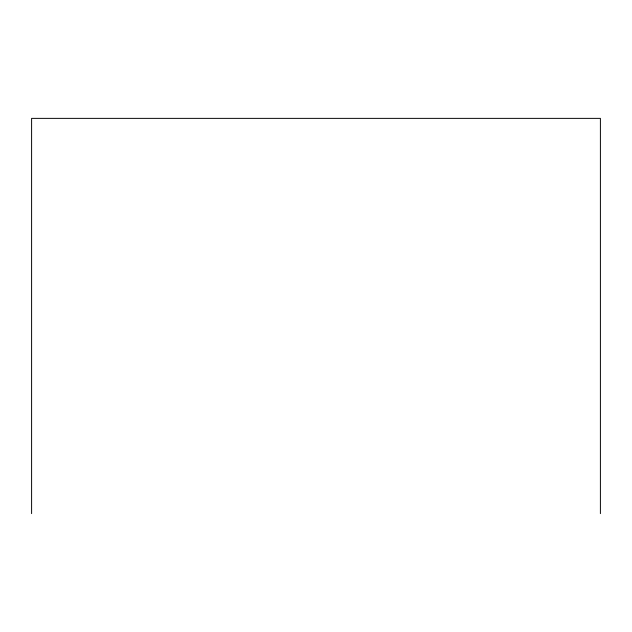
<?xml version="1.0" encoding="UTF-8"?>
<svg xmlns="http://www.w3.org/2000/svg" width="632" height="632" viewBox="0 0 632 632"><rect width="100%" height="100%" fill="white"/><g stroke="black" fill="none" stroke-linecap="round" stroke-linejoin="round"><path stroke-width="0.95" d="M600.4 513.626L600.4 118.374L31.6 118.374L31.6 513.626"/></g></svg>
